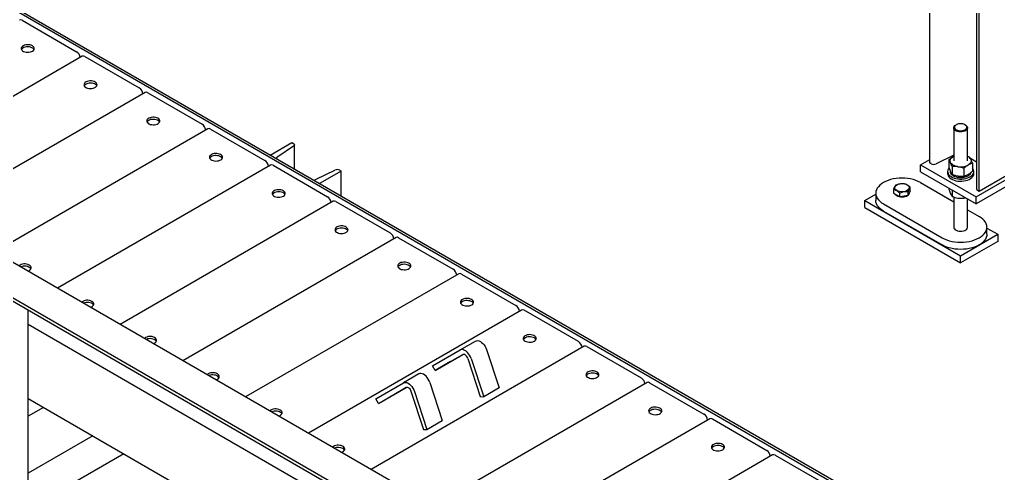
# Model space of a CAD drawing. Header units: millimetres. Extents: x 0 to 11880, y 0 to 8400.
# Drawn here: x 3810 to 4931, y 1267 to 1786 of the extents above; entities that cross this region are included whole.
import ezdxf

# ---------------------------------------------------------------- set-up
doc = ezdxf.new("R2010")
doc.units = ezdxf.units.MM
doc.header["$LTSCALE"] = 20

msp = doc.modelspace()

# ---------------------------------------------------------------- linework, layer by layer
at = {"color": 7, "linetype": 'Continuous', "lineweight": 25}
for p, q in [((5183.28, 1001), (1955.33, 2864.45)), ((5186.11, 1002.63), (1958.16, 2866.08)), ((4881.34, 885.49), (1653.4, 2748.94)), ((4845.99, 865.08), (1618.04, 2728.53)), ((1618.67, 2724.71), (4846.61, 861.25)), ((4852.35, 1622.21), (4852.35, 2067.22)), ((4905.97, 2037.22), (4905.97, 1592.21)), ((4908.92, 1589.55), (4908.92, 2034.57)), ((3813.19, 1785.4), (3875.41, 1749.47)), ((3882.03, 1744.22), (3637.92, 1603.3)), ((3885.03, 1743.92), (3947.26, 1708)), ((3953.87, 1702.75), (3709.76, 1561.82)), ((3956.87, 1702.45), (4019.1, 1666.53)), ((4025.71, 1661.27), (3781.61, 1520.35)), ((4028.71, 1660.98), (4090.94, 1625.05)), ((4879.71, 1662.22), (4879.71, 1624.58)), ((4882.76, 1665.9), (4882.05, 1665.49)), ((4893.36, 1665.49), (4892.66, 1665.9)), ((4895.71, 1624.58), (4895.71, 1662.22)), ((4097.16, 1631.26), (4121.91, 1645.55)), ((4123.9, 1641.39), (4105.71, 1629.07)), ((4121.91, 1645.55), (4123.68, 1644.53)), ((4124.85, 1615.28), (4124.85, 1642.89)), ((4841.74, 1620.17), (4852.35, 1626.29)), ((4879.71, 1630.98), (4859.55, 1621.06)), ((4874.32, 1625.77), (4874.32, 1616.91)), ((4879.22, 1629.48), (4879.71, 1629.74)), ((4879.22, 1629.48), (4879.71, 1629.73)), ((4895.71, 1629.99), (4897.5, 1629.36)), ((4905.97, 1623.09), (4898.86, 1627.2)), ((4097.56, 1619.8), (3853.45, 1478.88)), ((4100.56, 1619.5), (4162.78, 1583.58)), ((4149.93, 1603.54), (4171.28, 1614.04)), ((4176.7, 1613.92), (4178.48, 1612.89)), ((4841.74, 1612), (4841.74, 1620.17)), ((4841.74, 1620.17), (4905.38, 1583.43)), ((4854.12, 1621.19), (4852.35, 1622.21)), ((4877.91, 1618.05), (4877.91, 1609.18)), ((4891.29, 1615.98), (4891.29, 1607.11)), ((4901.09, 1621.63), (4901.09, 1612.77)), ((4178.48, 1612.89), (4153.73, 1598.61)), ((4178.48, 1584.32), (4178.48, 1612.89)), ((4841.74, 1612), (4905.38, 1575.26)), ((4872.71, 1612.41), (4872.71, 1609.96)), ((4875.71, 1613.16), (4875.71, 1612.41)), ((4876.06, 1612.3), (4876.11, 1612.17)), ((4902.71, 1609.96), (4902.71, 1612.41)), ((4905.38, 1583.43), (4947.81, 1607.92)), ((4940.74, 1607.92), (4908.92, 1589.55)), ((4811.05, 1587.3), (4811.05, 1591.66)), ((4830.01, 1590.23), (4830.01, 1594.59)), ((4841.74, 1599.75), (4879.71, 1577.83)), ((4874.32, 1593.2), (4874.32, 1591.68)), ((4947.81, 1599.76), (4905.38, 1575.26)), ((4778.1, 1579.34), (4790.53, 1586.51)), ((4790.53, 1587.5), (4790.53, 1579.34)), ((4817.99, 1583.29), (4811.05, 1587.3)), ((4817.99, 1583.29), (4817.99, 1587.65)), ((4827.47, 1584.76), (4817.99, 1583.29)), ((4830.01, 1590.23), (4827.47, 1584.76)), ((4827.47, 1584.76), (4827.47, 1589.12)), ((4877.91, 1591.13), (4877.91, 1583.95)), ((4879.71, 1583.33), (4879.71, 1548.72)), ((4891.29, 1583.4), (4891.29, 1581.88)), ((4895.71, 1548.72), (4895.71, 1580.85)), ((4905.38, 1575.26), (4905.38, 1583.43)), ((4908.92, 1589.55), (4907.15, 1590.58)), ((4169.4, 1578.33), (3925.29, 1437.4)), ((4172.4, 1578.03), (4234.62, 1542.11)), ((4778.1, 1579.34), (4887.71, 1516.06)), ((4778.1, 1571.17), (4778.1, 1579.34)), ((4778.1, 1571.17), (4887.71, 1507.9)), ((4799.32, 1575.26), (4866.49, 1536.48)), ((4799.32, 1567.09), (4866.49, 1528.31)), ((4895.71, 1568.6), (4908.92, 1560.97)), ((4917.71, 1540.56), (4917.71, 1548.72)), ((4917.71, 1547.73), (4930.13, 1540.56)), ((4241.24, 1536.85), (3997.13, 1395.93)), ((4244.24, 1536.55), (4306.47, 1500.63)), ((4887.71, 1516.06), (4930.13, 1540.56)), ((4930.13, 1540.56), (4930.13, 1532.39)), ((4930.13, 1532.39), (4887.71, 1507.9)), ((4887.71, 1507.9), (4887.71, 1516.06)), ((4313.08, 1495.38), (4068.97, 1354.46)), ((4316.08, 1495.08), (4378.31, 1459.16)), ((3819.97, 960.92), (3819.97, 1453.92)), ((4384.93, 1453.9), (4140.82, 1312.98)), ((4450.15, 1417.69), (4387.92, 1453.61)), ((3819.97, 1437.58), (4788.71, 878.34)), ((4456.77, 1412.43), (4212.66, 1271.51)), ((4314.71, 1408.15), (4332.39, 1418.35)), ((4283.04, 1389.85), (4314.71, 1408.15)), ((4286.04, 1384.66), (4317.71, 1402.95)), ((4303.71, 1394.86), (4317.8, 1403)), ((4344.94, 1408.55), (4359.24, 1364.88)), ((4459.77, 1412.13), (4521.99, 1376.21)), ((4286.04, 1384.66), (4283.04, 1389.85)), ((4303.71, 1394.86), (4286.04, 1384.66)), ((4323.42, 1398.5), (4337.72, 1354.82)), ((4327.26, 1398.35), (4341.57, 1354.67)), ((4267.34, 1380.8), (4249.66, 1370.59)), ((4217.98, 1352.3), (4249.66, 1370.59)), ((4279.89, 1371), (4294.19, 1327.32)), ((4528.61, 1370.96), (4284.5, 1230.04)), ((4531.61, 1370.66), (4593.83, 1334.74)), ((4220.98, 1347.1), (4252.66, 1365.4)), ((4220.98, 1347.1), (4238.66, 1357.31)), ((4238.66, 1357.31), (4252.75, 1365.44)), ((4258.36, 1360.94), (4272.67, 1317.27)), ((4262.21, 1360.79), (4276.51, 1317.12)), ((4359.24, 1364.88), (4341.57, 1354.67)), ((3819.97, 1352.6), (4788.71, 793.36)), ((4220.98, 1347.1), (4217.98, 1352.3)), ((4337.72, 1354.82), (4341.57, 1354.67)), ((3837.43, 1342.52), (3819.97, 1332.44)), ((4276.51, 1317.12), (4294.19, 1327.32)), ((4600.45, 1329.48), (4356.34, 1188.56)), ((4603.45, 1329.19), (4665.68, 1293.27)), ((4272.67, 1317.27), (4276.51, 1317.12)), ((3893.97, 1309.89), (3819.97, 1267.17)), ((3929.38, 1289.44), (3819.97, 1226.29)), ((4672.29, 1288.01), (4428.18, 1147.09)), ((4675.29, 1287.71), (4737.52, 1251.79))]:
    msp.add_line(p, q, dxfattribs=at)
at = {"color": 7, "linetype": 'Continuous', "lineweight": 25, "flags": 128}
for points in [[(3824.86, 1756.21), (3823.59, 1756.8), (3822.14, 1757.21), (3820.56, 1757.44), (3818.94, 1757.46), (3817.35, 1757.29), (3815.86, 1756.92), (3814.54, 1756.37), (3813.46, 1755.67), (3812.66, 1754.86), (3812.19, 1753.96), (3812.06, 1753.03), (3812.27, 1752.1), (3812.83, 1751.22), (3813.71, 1750.44), (3814.85, 1749.77), (3816.22, 1749.27), (3817.74, 1748.95), (3819.35, 1748.82), (3820.97, 1748.9), (3822.52, 1749.17), (3823.93, 1749.63), (3825.14, 1750.26), (3826.08, 1751.02), (3826.72, 1751.88), (3827.03, 1752.8), (3826.98, 1753.73), (3826.59, 1754.64), (3825.87, 1755.48), (3824.86, 1756.21)], [(3826.75, 1751.92), (3826.27, 1752.62), (3825.4, 1753.41), (3824.25, 1754.07), (3822.88, 1754.58), (3821.36, 1754.9), (3819.76, 1755.03), (3818.14, 1754.95), (3816.59, 1754.68), (3815.18, 1754.21), (3813.97, 1753.59), (3813.02, 1752.83), (3812.38, 1751.97), (3812.36, 1751.92)], [(3896.7, 1714.74), (3895.43, 1715.32), (3893.98, 1715.74), (3892.41, 1715.96), (3890.79, 1715.99), (3889.19, 1715.81), (3887.7, 1715.44), (3886.39, 1714.9), (3885.3, 1714.2), (3884.5, 1713.39), (3884.03, 1712.49), (3883.9, 1711.56), (3884.12, 1710.63), (3884.68, 1709.75), (3885.55, 1708.96), (3886.7, 1708.3), (3888.06, 1707.8), (3889.58, 1707.47), (3891.19, 1707.35), (3892.81, 1707.42), (3894.36, 1707.7), (3895.77, 1708.16), (3896.98, 1708.78), (3897.92, 1709.54), (3898.56, 1710.4), (3898.87, 1711.32), (3898.83, 1712.26), (3898.43, 1713.17), (3897.71, 1714.01), (3896.7, 1714.74)], [(3898.59, 1710.45), (3898.11, 1711.15), (3897.24, 1711.94), (3896.09, 1712.6), (3894.73, 1713.1), (3893.2, 1713.43), (3891.6, 1713.55), (3889.98, 1713.48), (3888.43, 1713.2), (3887.02, 1712.74), (3885.81, 1712.12), (3884.87, 1711.36), (3884.22, 1710.5), (3884.2, 1710.45)], [(3968.54, 1673.26), (3967.28, 1673.85), (3965.82, 1674.26), (3964.25, 1674.49), (3962.63, 1674.52), (3961.04, 1674.34), (3959.55, 1673.97), (3958.23, 1673.42), (3957.15, 1672.73), (3956.35, 1671.91), (3955.87, 1671.02), (3955.74, 1670.08), (3955.96, 1669.16), (3956.52, 1668.28), (3957.39, 1667.49), (3958.54, 1666.83), (3959.9, 1666.32), (3961.43, 1666), (3963.03, 1665.87), (3964.65, 1665.95), (3966.2, 1666.22), (3967.61, 1666.68), (3968.82, 1667.31), (3969.77, 1668.07), (3970.41, 1668.93), (3970.71, 1669.85), (3970.67, 1670.79), (3970.28, 1671.69), (3969.56, 1672.53), (3968.54, 1673.26)], [(3970.43, 1668.98), (3969.96, 1669.67), (3969.08, 1670.46), (3967.94, 1671.13), (3966.57, 1671.63), (3965.05, 1671.95), (3963.44, 1672.08), (3961.82, 1672), (3960.27, 1671.73), (3958.86, 1671.27), (3957.65, 1670.64), (3956.71, 1669.88), (3956.07, 1669.02), (3956.04, 1668.98)], [(4893.36, 1665.49), (4894.45, 1664.71), (4895.22, 1663.81), (4895.63, 1662.85), (4895.68, 1661.85), (4895.35, 1660.87), (4894.67, 1659.95), (4893.66, 1659.14), (4892.37, 1658.47), (4890.87, 1657.98), (4889.21, 1657.69), (4887.49, 1657.61), (4885.78, 1657.74), (4884.15, 1658.08), (4882.69, 1658.62), (4881.47, 1659.33), (4880.54, 1660.17), (4879.94, 1661.11), (4879.71, 1662.1), (4879.85, 1663.09), (4880.36, 1664.05), (4881.21, 1664.92), (4882.05, 1665.49)], [(4892.66, 1665.9), (4891.43, 1666.46), (4890.02, 1666.85), (4888.49, 1667.05), (4886.92, 1667.05), (4885.39, 1666.85), (4883.98, 1666.46), (4882.76, 1665.9), (4881.78, 1665.19), (4881.1, 1664.37), (4880.75, 1663.49), (4880.75, 1662.59), (4881.1, 1661.7), (4881.78, 1660.89), (4882.76, 1660.18), (4883.98, 1659.62), (4885.39, 1659.22), (4886.92, 1659.02), (4888.49, 1659.02), (4890.02, 1659.22), (4891.43, 1659.62), (4892.66, 1660.18), (4893.63, 1660.89), (4894.31, 1661.7), (4894.66, 1662.59), (4894.66, 1663.49), (4894.31, 1664.37), (4893.63, 1665.19), (4892.66, 1665.9)], [(4123.68, 1644.53), (4124.16, 1644.19), (4124.52, 1643.82), (4124.75, 1643.41), (4124.85, 1642.98), (4124.81, 1642.56), (4124.64, 1642.14), (4124.33, 1641.75), (4123.9, 1641.39)], [(4040.38, 1631.79), (4039.12, 1632.38), (4037.66, 1632.79), (4036.09, 1633.02), (4034.47, 1633.04), (4032.88, 1632.87), (4031.39, 1632.5), (4030.07, 1631.95), (4028.99, 1631.25), (4028.19, 1630.44), (4027.71, 1629.54), (4027.58, 1628.61), (4027.8, 1627.68), (4028.36, 1626.8), (4029.23, 1626.01), (4030.38, 1625.35), (4031.75, 1624.85), (4033.27, 1624.53), (4034.88, 1624.4), (4036.49, 1624.48), (4038.04, 1624.75), (4039.45, 1625.21), (4040.66, 1625.84), (4041.61, 1626.6), (4042.25, 1627.46), (4042.55, 1628.38), (4042.51, 1629.31), (4042.12, 1630.22), (4041.4, 1631.06), (4040.38, 1631.79)], [(4042.27, 1627.5), (4041.8, 1628.2), (4040.92, 1628.99), (4039.78, 1629.65), (4038.41, 1630.16), (4036.89, 1630.48), (4035.28, 1630.61), (4033.67, 1630.53), (4032.11, 1630.25), (4030.7, 1629.79), (4029.5, 1629.17), (4028.55, 1628.41), (4027.91, 1627.55), (4027.88, 1627.5)], [(4876.11, 1622.79), (4875.81, 1623.68), (4875.71, 1624.58), (4875.81, 1625.48), (4876.11, 1626.37), (4876.62, 1627.23), (4877.31, 1628.04), (4878.19, 1628.8), (4879.22, 1629.48)], [(4899.3, 1626.37), (4899.6, 1625.48), (4899.71, 1624.58), (4899.6, 1623.68), (4899.3, 1622.79), (4898.79, 1621.93), (4898.1, 1621.12), (4897.23, 1620.36), (4896.19, 1619.68)], [(4874.46, 1616.47), (4874.39, 1616.4), (4873.49, 1615.18), (4872.93, 1613.9), (4872.71, 1612.58), (4872.84, 1611.26), (4873.32, 1609.96), (4874.14, 1608.72), (4875.27, 1607.57), (4876.7, 1606.53), (4878.39, 1605.63), (4880.29, 1604.89), (4882.37, 1604.32), (4884.57, 1603.95), (4886.84, 1603.77), (4889.14, 1603.79), (4891.4, 1604.02), (4893.58, 1604.44), (4895.62, 1605.06), (4897.47, 1605.84), (4899.09, 1606.78), (4900.45, 1607.85), (4901.51, 1609.02), (4902.24, 1610.28), (4902.64, 1611.58), (4902.68, 1612.91), (4902.37, 1614.22), (4901.72, 1615.5), (4901.09, 1616.32)], [(4884.6, 1617.89), (4883.11, 1618.18), (4881.71, 1618.58), (4880.4, 1619.08), (4879.22, 1619.68), (4878.19, 1620.36), (4877.31, 1621.12), (4876.62, 1621.93), (4876.11, 1622.79)], [(4841.74, 1599.75), (4839.24, 1601.04), (4836.49, 1602.17), (4833.55, 1603.11), (4830.44, 1603.85), (4827.21, 1604.39), (4823.89, 1604.71), (4820.53, 1604.82), (4817.17, 1604.71), (4813.86, 1604.39), (4810.62, 1603.85), (4807.51, 1603.11), (4804.57, 1602.17), (4801.83, 1601.04), (4799.32, 1599.75)], [(4872.71, 1609.96), (4872.84, 1608.81), (4873.32, 1607.51), (4874.14, 1606.27), (4875.27, 1605.12), (4876.7, 1604.08), (4878.39, 1603.18), (4880.29, 1602.44), (4882.37, 1601.87), (4884.57, 1601.5), (4886.84, 1601.32), (4889.14, 1601.34), (4891.4, 1601.57), (4893.58, 1602), (4895.62, 1602.61), (4897.47, 1603.39), (4899.09, 1604.33), (4900.45, 1605.4), (4901.51, 1606.57), (4902.24, 1607.83), (4902.64, 1609.14), (4902.71, 1609.96)], [(4875.71, 1612.41), (4875.75, 1611.81), (4876.11, 1610.62), (4876.83, 1609.49), (4877.88, 1608.44), (4879.22, 1607.51), (4880.82, 1606.74), (4882.63, 1606.13), (4884.6, 1605.72), (4886.66, 1605.51), (4888.75, 1605.51), (4890.81, 1605.72), (4892.78, 1606.13), (4894.59, 1606.74), (4896.19, 1607.51), (4897.54, 1608.44), (4898.58, 1609.49), (4899.3, 1610.62), (4899.61, 1611.52)], [(4883.69, 1607.44), (4884.6, 1607.27), (4884.83, 1607.24)], [(4895.02, 1608.47), (4896.19, 1609.07), (4896.92, 1609.53)], [(4112.22, 1590.32), (4110.96, 1590.9), (4109.51, 1591.32), (4107.93, 1591.54), (4106.31, 1591.57), (4104.72, 1591.39), (4103.23, 1591.02), (4101.91, 1590.48), (4100.83, 1589.78), (4100.03, 1588.96), (4099.56, 1588.07), (4099.42, 1587.14), (4099.64, 1586.21), (4100.2, 1585.33), (4101.08, 1584.54), (4102.22, 1583.88), (4103.59, 1583.37), (4105.11, 1583.05), (4106.72, 1582.93), (4108.33, 1583), (4109.88, 1583.28), (4111.3, 1583.74), (4112.5, 1584.36), (4113.45, 1585.12), (4114.09, 1585.98), (4114.4, 1586.9), (4114.35, 1587.84), (4113.96, 1588.75), (4113.24, 1589.59), (4112.22, 1590.32)], [(4799.32, 1599.75), (4797.08, 1598.3), (4795.13, 1596.72), (4793.5, 1595.02), (4792.21, 1593.22), (4791.28, 1591.36), (4790.72, 1589.44), (4790.53, 1587.5), (4790.72, 1585.56), (4791.28, 1583.65), (4792.21, 1581.78), (4793.5, 1579.99), (4795.13, 1578.29), (4797.08, 1576.7), (4799.32, 1575.26)], [(4814.71, 1590.51), (4813.63, 1591.28), (4812.85, 1592.17), (4812.4, 1593.13), (4812.31, 1594.12), (4812.58, 1595.1), (4813.2, 1596.03), (4814.13, 1596.86), (4815.35, 1597.56), (4816.79, 1598.1), (4818.4, 1598.46), (4820.1, 1598.62), (4821.82, 1598.56), (4823.48, 1598.31), (4825.01, 1597.86), (4826.35, 1597.23), (4827.43, 1596.46), (4828.22, 1595.57), (4828.66, 1594.61), (4828.75, 1593.62), (4828.48, 1592.64), (4827.87, 1591.71), (4826.93, 1590.88), (4825.71, 1590.18), (4824.27, 1589.64), (4822.66, 1589.28), (4820.96, 1589.13), (4819.24, 1589.18), (4817.58, 1589.43), (4816.05, 1589.89), (4814.71, 1590.51)], [(4114.11, 1586.03), (4113.64, 1586.73), (4112.77, 1587.52), (4111.62, 1588.18), (4110.25, 1588.68), (4108.73, 1589.01), (4107.12, 1589.13), (4105.51, 1589.06), (4103.96, 1588.78), (4102.55, 1588.32), (4101.34, 1587.7), (4100.39, 1586.93), (4099.75, 1586.07), (4099.73, 1586.03)], [(4826.84, 1584.66), (4826.77, 1584.61), (4825.54, 1583.9), (4824.09, 1583.36), (4822.46, 1583.02), (4820.75, 1582.89), (4819.02, 1582.97), (4817.37, 1583.26), (4815.86, 1583.75), (4814.58, 1584.42), (4813.57, 1585.23), (4812.88, 1586.15), (4812.81, 1586.28)], [(4828.46, 1586.89), (4828.29, 1586.39), (4827.92, 1585.74)], [(4799.32, 1567.09), (4797.08, 1568.54), (4795.13, 1570.12), (4793.5, 1571.82), (4792.21, 1573.62), (4791.28, 1575.48), (4790.72, 1577.4), (4790.53, 1579.34)], [(4908.92, 1536.48), (4911.16, 1537.92), (4913.11, 1539.51), (4914.74, 1541.21), (4916.02, 1543), (4916.95, 1544.87), (4917.52, 1546.78), (4917.71, 1548.72), (4917.52, 1550.66), (4916.95, 1552.58), (4916.02, 1554.44), (4914.74, 1556.24), (4913.11, 1557.94), (4911.16, 1559.52), (4908.92, 1560.97)], [(4184.07, 1548.84), (4182.8, 1549.43), (4181.35, 1549.84), (4179.78, 1550.07), (4178.15, 1550.1), (4176.56, 1549.92), (4175.07, 1549.55), (4173.75, 1549), (4172.67, 1548.31), (4171.87, 1547.49), (4171.4, 1546.6), (4171.27, 1545.66), (4171.48, 1544.74), (4172.04, 1543.86), (4172.92, 1543.07), (4174.06, 1542.41), (4175.43, 1541.9), (4176.95, 1541.58), (4178.56, 1541.45), (4180.18, 1541.53), (4181.73, 1541.8), (4183.14, 1542.26), (4184.35, 1542.89), (4185.29, 1543.65), (4185.93, 1544.51), (4186.24, 1545.43), (4186.19, 1546.36), (4185.8, 1547.27), (4185.08, 1548.11), (4184.07, 1548.84)], [(4185.96, 1544.56), (4185.48, 1545.25), (4184.61, 1546.04), (4183.46, 1546.71), (4182.1, 1547.21), (4180.57, 1547.53), (4178.97, 1547.66), (4177.35, 1547.58), (4175.8, 1547.31), (4174.39, 1546.85), (4173.18, 1546.22), (4172.23, 1545.46), (4171.59, 1544.6), (4171.57, 1544.56)], [(4879.71, 1548.72), (4879.71, 1548.6), (4879.94, 1547.61), (4880.54, 1546.67), (4881.47, 1545.83), (4882.69, 1545.12), (4884.15, 1544.59), (4885.78, 1544.24), (4887.49, 1544.11), (4889.21, 1544.19), (4890.87, 1544.48), (4892.37, 1544.97), (4893.66, 1545.64), (4894.67, 1546.45), (4895.35, 1547.37), (4895.68, 1548.35), (4895.71, 1548.72)], [(4866.49, 1536.48), (4869, 1535.18), (4871.75, 1534.06), (4874.69, 1533.12), (4877.8, 1532.38), (4881.03, 1531.84), (4884.35, 1531.51), (4887.71, 1531.4), (4891.06, 1531.51), (4894.38, 1531.84), (4897.61, 1532.38), (4900.72, 1533.12), (4903.67, 1534.06), (4906.41, 1535.18), (4908.92, 1536.48)], [(4917.71, 1540.56), (4917.52, 1538.62), (4916.95, 1536.7), (4916.02, 1534.84), (4914.74, 1533.04), (4913.11, 1531.34), (4911.16, 1529.76), (4908.92, 1528.31)], [(4908.92, 1528.31), (4906.41, 1527.02), (4903.67, 1525.89), (4900.72, 1524.95), (4897.61, 1524.21), (4894.38, 1523.67), (4891.06, 1523.35), (4887.71, 1523.24), (4884.35, 1523.35), (4881.03, 1523.67), (4877.8, 1524.21), (4874.69, 1524.95), (4871.75, 1525.89), (4869, 1527.02), (4866.49, 1528.31)], [(3823.07, 1500.96), (3822.59, 1501.66), (3821.72, 1502.45), (3820.57, 1503.11), (3819.21, 1503.61), (3817.69, 1503.94), (3816.08, 1504.06), (3814.46, 1503.99), (3812.91, 1503.71), (3811.5, 1503.25), (3811.34, 1503.18)], [(3819.59, 1498.42), (3820.25, 1498.67), (3821.46, 1499.29), (3822.4, 1500.05), (3823.05, 1500.91), (3823.35, 1501.83), (3823.31, 1502.77), (3822.92, 1503.68), (3822.19, 1504.52), (3821.18, 1505.25)], [(4255.91, 1507.37), (4254.64, 1507.95), (4253.19, 1508.37), (4251.62, 1508.6), (4250, 1508.62), (4248.4, 1508.45), (4246.91, 1508.08), (4245.6, 1507.53), (4244.51, 1506.83), (4243.72, 1506.02), (4243.24, 1505.12), (4243.11, 1504.19), (4243.33, 1503.26), (4243.89, 1502.38), (4244.76, 1501.59), (4245.91, 1500.93), (4247.27, 1500.43), (4248.79, 1500.1), (4250.4, 1499.98), (4252.02, 1500.05), (4253.57, 1500.33), (4254.98, 1500.79), (4256.19, 1501.42), (4257.13, 1502.18), (4257.77, 1503.04), (4258.08, 1503.96), (4258.04, 1504.89), (4257.64, 1505.8), (4256.92, 1506.64), (4255.91, 1507.37)], [(4257.8, 1503.08), (4257.32, 1503.78), (4256.45, 1504.57), (4255.3, 1505.23), (4253.94, 1505.74), (4252.41, 1506.06), (4250.81, 1506.18), (4249.19, 1506.11), (4247.64, 1505.83), (4246.23, 1505.37), (4245.02, 1504.75), (4244.08, 1503.99), (4243.44, 1503.13), (4243.41, 1503.08)], [(3894.91, 1459.49), (3894.44, 1460.18), (3893.56, 1460.97), (3892.42, 1461.64), (3891.05, 1462.14), (3889.53, 1462.46), (3887.92, 1462.59), (3886.3, 1462.51), (3884.75, 1462.24), (3883.34, 1461.78), (3883.19, 1461.71)], [(3891.43, 1456.95), (3892.09, 1457.19), (3893.3, 1457.82), (3894.25, 1458.58), (3894.89, 1459.44), (3895.19, 1460.36), (3895.15, 1461.29), (3894.76, 1462.2), (3894.04, 1463.04), (3893.02, 1463.77)], [(4327.75, 1465.89), (4326.49, 1466.48), (4325.03, 1466.9), (4323.46, 1467.12), (4321.84, 1467.15), (4320.25, 1466.97), (4318.76, 1466.6), (4317.44, 1466.06), (4316.36, 1465.36), (4315.56, 1464.54), (4315.08, 1463.65), (4314.95, 1462.72), (4315.17, 1461.79), (4315.73, 1460.91), (4316.6, 1460.12), (4317.75, 1459.46), (4319.11, 1458.95), (4320.64, 1458.63), (4322.24, 1458.5), (4323.86, 1458.58), (4325.41, 1458.86), (4326.82, 1459.32), (4328.03, 1459.94), (4328.98, 1460.7), (4329.62, 1461.56), (4329.92, 1462.48), (4329.88, 1463.42), (4329.49, 1464.33), (4328.77, 1465.16), (4327.75, 1465.89)], [(4329.64, 1461.61), (4329.17, 1462.31), (4328.29, 1463.1), (4327.15, 1463.76), (4325.78, 1464.26), (4324.26, 1464.59), (4322.65, 1464.71), (4321.03, 1464.64), (4319.48, 1464.36), (4318.07, 1463.9), (4316.86, 1463.27), (4315.92, 1462.51), (4315.28, 1461.65), (4315.25, 1461.61)], [(4388.99, 1418.3), (4390.25, 1417.71), (4391.7, 1417.3), (4393.28, 1417.07), (4394.9, 1417.04), (4396.49, 1417.22), (4397.98, 1417.59), (4399.3, 1418.14), (4400.38, 1418.83), (4401.18, 1419.65), (4401.65, 1420.54), (4401.79, 1421.48), (4401.57, 1422.4), (4401.01, 1423.28), (4400.13, 1424.07), (4398.99, 1424.73), (4397.62, 1425.24), (4396.1, 1425.56), (4394.49, 1425.69), (4392.88, 1425.61), (4391.33, 1425.34), (4389.91, 1424.88), (4388.71, 1424.25), (4387.76, 1423.49), (4387.12, 1422.63), (4386.81, 1421.71), (4386.86, 1420.77), (4387.25, 1419.87), (4387.97, 1419.03), (4388.99, 1418.3)], [(3966.75, 1418.01), (3966.28, 1418.71), (3965.41, 1419.5), (3964.26, 1420.16), (3962.89, 1420.67), (3961.37, 1420.99), (3959.76, 1421.12), (3958.15, 1421.04), (3956.6, 1420.76), (3955.18, 1420.3), (3955.03, 1420.24)], [(3963.28, 1415.48), (3963.94, 1415.72), (3965.14, 1416.35), (3966.09, 1417.11), (3966.73, 1417.97), (3967.03, 1418.89), (3966.99, 1419.82), (3966.6, 1420.73), (3965.88, 1421.57), (3964.86, 1422.3)], [(4332.39, 1418.35), (4333.54, 1418.78), (4334.85, 1418.85), (4336.27, 1418.54), (4337.76, 1417.88), (4339.24, 1416.89), (4340.68, 1415.6), (4342.01, 1414.06), (4343.2, 1412.33), (4344.18, 1410.47), (4344.94, 1408.55)], [(4399.59, 1421.97), (4398.33, 1422.56), (4396.88, 1422.97), (4395.3, 1423.2), (4393.68, 1423.23), (4392.09, 1423.05), (4390.6, 1422.68), (4389.28, 1422.13), (4388.2, 1421.44), (4387.4, 1420.62), (4387.1, 1420.13)], [(4327.26, 1398.35), (4326.51, 1400.27), (4325.52, 1402.13), (4324.34, 1403.86), (4323, 1405.4), (4321.56, 1406.69), (4320.08, 1407.68), (4318.6, 1408.34), (4317.17, 1408.64), (4315.86, 1408.58), (4314.71, 1408.15)], [(4323.42, 1398.5), (4322.97, 1399.58), (4322.37, 1400.62), (4321.64, 1401.54), (4320.83, 1402.29), (4319.98, 1402.83), (4319.15, 1403.13), (4318.38, 1403.17), (4317.71, 1402.95)], [(4038.6, 1376.54), (4038.12, 1377.24), (4037.25, 1378.03), (4036.1, 1378.69), (4034.73, 1379.19), (4033.21, 1379.52), (4031.6, 1379.64), (4029.99, 1379.57), (4028.44, 1379.29), (4027.03, 1378.83), (4026.87, 1378.76)], [(4035.12, 1374), (4035.78, 1374.25), (4036.98, 1374.87), (4037.93, 1375.63), (4038.57, 1376.49), (4038.88, 1377.41), (4038.83, 1378.35), (4038.44, 1379.26), (4037.72, 1380.1), (4036.7, 1380.82)], [(4279.89, 1371), (4279.13, 1372.92), (4278.14, 1374.78), (4276.96, 1376.51), (4275.63, 1378.05), (4274.19, 1379.34), (4272.7, 1380.33), (4271.22, 1380.99), (4269.8, 1381.29), (4268.49, 1381.23), (4267.34, 1380.8)], [(4471.43, 1382.95), (4470.17, 1383.53), (4468.72, 1383.95), (4467.14, 1384.18), (4465.52, 1384.2), (4463.93, 1384.02), (4462.44, 1383.65), (4461.12, 1383.11), (4460.04, 1382.41), (4459.24, 1381.6), (4458.77, 1380.7), (4458.63, 1379.77), (4458.85, 1378.84), (4459.41, 1377.96), (4460.29, 1377.17), (4461.43, 1376.51), (4462.8, 1376.01), (4464.32, 1375.68), (4465.93, 1375.56), (4467.54, 1375.63), (4469.09, 1375.91), (4470.51, 1376.37), (4471.71, 1376.99), (4472.66, 1377.76), (4473.3, 1378.62), (4473.61, 1379.53), (4473.56, 1380.47), (4473.17, 1381.38), (4472.45, 1382.22), (4471.43, 1382.95)], [(4473.32, 1378.66), (4472.85, 1379.36), (4471.98, 1380.15), (4470.83, 1380.81), (4469.46, 1381.32), (4467.94, 1381.64), (4466.33, 1381.76), (4464.72, 1381.69), (4463.17, 1381.41), (4461.76, 1380.95), (4460.55, 1380.33), (4459.6, 1379.57), (4458.96, 1378.71), (4458.94, 1378.66)], [(4249.66, 1370.59), (4250.81, 1371.02), (4252.12, 1371.09), (4253.54, 1370.79), (4255.02, 1370.12), (4256.51, 1369.13), (4257.95, 1367.84), (4259.28, 1366.3), (4260.46, 1364.57), (4261.45, 1362.71), (4262.21, 1360.79)], [(4252.66, 1365.4), (4253.33, 1365.62), (4254.1, 1365.57), (4254.93, 1365.27), (4255.77, 1364.73), (4256.58, 1363.98), (4257.31, 1363.06), (4257.92, 1362.03), (4258.36, 1360.94)], [(4110.44, 1335.06), (4109.96, 1335.76), (4109.09, 1336.55), (4107.94, 1337.21), (4106.58, 1337.72), (4105.05, 1338.04), (4103.45, 1338.17), (4101.83, 1338.09), (4100.28, 1337.82), (4098.87, 1337.36), (4098.71, 1337.29)], [(4106.96, 1332.53), (4107.62, 1332.77), (4108.83, 1333.4), (4109.77, 1334.16), (4110.41, 1335.02), (4110.72, 1335.94), (4110.68, 1336.87), (4110.28, 1337.78), (4109.56, 1338.62), (4108.55, 1339.35)], [(4543.28, 1341.47), (4542.01, 1342.06), (4540.56, 1342.48), (4538.99, 1342.7), (4537.36, 1342.73), (4535.77, 1342.55), (4534.28, 1342.18), (4532.96, 1341.64), (4531.88, 1340.94), (4531.08, 1340.12), (4530.61, 1339.23), (4530.48, 1338.3), (4530.69, 1337.37), (4531.25, 1336.49), (4532.13, 1335.7), (4533.27, 1335.04), (4534.64, 1334.53), (4536.16, 1334.21), (4537.77, 1334.08), (4539.39, 1334.16), (4540.94, 1334.44), (4542.35, 1334.9), (4543.56, 1335.52), (4544.5, 1336.28), (4545.14, 1337.14), (4545.45, 1338.06), (4545.4, 1339), (4545.01, 1339.91), (4544.29, 1340.74), (4543.28, 1341.47)], [(4545.17, 1337.19), (4544.69, 1337.89), (4543.82, 1338.68), (4542.67, 1339.34), (4541.31, 1339.84), (4539.78, 1340.16), (4538.18, 1340.29), (4536.56, 1340.21), (4535.01, 1339.94), (4533.6, 1339.48), (4532.39, 1338.85), (4531.44, 1338.09), (4530.8, 1337.23), (4530.78, 1337.19)], [(4615.12, 1300), (4613.85, 1300.59), (4612.4, 1301), (4610.83, 1301.23), (4609.21, 1301.25), (4607.61, 1301.08), (4606.12, 1300.71), (4604.81, 1300.16), (4603.72, 1299.46), (4602.93, 1298.65), (4602.45, 1297.75), (4602.32, 1296.82), (4602.54, 1295.89), (4603.1, 1295.02), (4603.97, 1294.23), (4605.12, 1293.56), (4606.48, 1293.06), (4608, 1292.74), (4609.61, 1292.61), (4611.23, 1292.69), (4612.78, 1292.96), (4614.19, 1293.42), (4615.4, 1294.05), (4616.34, 1294.81), (4616.98, 1295.67), (4617.29, 1296.59), (4617.25, 1297.52), (4616.85, 1298.43), (4616.13, 1299.27), (4615.12, 1300)], [(4178.8, 1291.06), (4180.09, 1291.59), (4181.18, 1292.29), (4181.98, 1293.11), (4182.45, 1294), (4182.58, 1294.93), (4182.36, 1295.86), (4181.8, 1296.74), (4180.93, 1297.53), (4179.78, 1298.19), (4178.42, 1298.7), (4176.9, 1299.02), (4175.29, 1299.14), (4173.67, 1299.07), (4172.12, 1298.79), (4170.71, 1298.33), (4169.5, 1297.71), (4168.57, 1296.96)], [(4617.01, 1295.71), (4616.53, 1296.41), (4615.66, 1297.2), (4614.51, 1297.86), (4613.15, 1298.37), (4611.63, 1298.69), (4610.02, 1298.82), (4608.4, 1298.74), (4606.85, 1298.47), (4605.44, 1298.01), (4604.23, 1297.38), (4603.29, 1296.62), (4602.65, 1295.76), (4602.62, 1295.71)]]:
    msp.add_lwpolyline(points, dxfattribs=at)
at = {"color": 7, "linetype": 'Continuous', "lineweight": 25}
for centre, radius, start, end in [((3811.43, 1782.94), 3.02, 54.38242, 114.30712), ((3870.34, 1741.61), 9.36, 7.44622, 57.14065), ((3883.27, 1741.47), 3.02, 54.38242, 114.30712), ((3942.18, 1700.14), 9.36, 7.44622, 57.14065), ((3955.12, 1700), 3.02, 54.38242, 114.30712), ((4014.02, 1658.67), 9.36, 7.44622, 57.14065), ((4026.96, 1658.52), 3.02, 54.38242, 114.30712), ((4108.06, 1625.29), 4.45, 121.81713, 153.52011), ((4892.44, 1622.67), 7.79, 28.39603, 65.23475), ((4085.86, 1617.19), 9.36, 7.44622, 57.14065), ((4098.8, 1617.05), 3.02, 54.38242, 114.30712), ((4173.86, 1608.39), 6.21, 62.79205, 114.56881), ((4856.96, 1626.71), 6.21, 242.79205, 294.56881), ((4887.73, 1636.04), 18.42, 260.2289, 297.35717), ((4145.2, 1613.54), 11.07, 278.43975, 295.33453), ((4907.9, 1592.36), 1.94, 184.38327, 246.93687), ((4157.7, 1575.72), 9.36, 7.44622, 57.14065), ((4170.64, 1575.57), 3.02, 54.38242, 114.30712), ((4229.55, 1534.24), 9.36, 7.44622, 57.14065), ((4242.48, 1534.1), 3.02, 54.38242, 114.30712), ((3815.95, 1495.95), 10.66, 60.65087, 128.21628), ((4301.39, 1492.77), 9.36, 7.44622, 57.14065), ((4314.33, 1492.63), 3.02, 54.38242, 114.30712), ((3887.8, 1454.48), 10.66, 60.65087, 128.21628), ((4373.23, 1451.3), 9.36, 7.44622, 57.14065), ((4386.17, 1451.15), 3.02, 54.38242, 114.30712), ((3959.64, 1413.01), 10.66, 60.65087, 128.21628), ((4397.53, 1417.96), 4.51, 28.82837, 62.82027), ((4445.07, 1409.82), 9.36, 7.44622, 57.14065), ((4458.01, 1409.68), 3.02, 54.38242, 114.30712), ((4031.48, 1371.53), 10.66, 60.65087, 128.21628), ((4516.91, 1368.35), 9.36, 7.44622, 57.14065), ((4529.85, 1368.21), 3.02, 54.38242, 114.30712), ((4103.32, 1330.06), 10.66, 60.65087, 128.21628), ((4588.76, 1326.88), 9.36, 7.44622, 57.14065), ((4601.69, 1326.73), 3.02, 54.38242, 114.30712), ((4175.05, 1285.06), 11.66, 62.78278, 112.69333), ((4178.33, 1291.42), 4.51, 28.82837, 62.82027), ((4660.6, 1285.4), 9.36, 7.44622, 57.14065), ((4673.54, 1285.26), 3.02, 54.38242, 114.30712)]:
    msp.add_arc(centre, radius, start, end, dxfattribs=at)
for points, knots in [([(4874.32, 1625.77), (4874.73, 1626.14), (4876.33, 1627.58), (4877.99, 1628.67), (4879.22, 1629.48)], [0, 0, 0, 0, 0.2575513, 1, 1, 1, 1]), ([(4876.11, 1622.79), (4876.07, 1622.88), (4875.75, 1623.56), (4875.14, 1624.68), (4874.6, 1625.41), (4874.32, 1625.77)], [0, 0, 0, 0, 0.0700986, 0.5307888, 1, 1, 1, 1]), ([(4897.5, 1629.36), (4897.8, 1628.98), (4898.38, 1628.2), (4898.99, 1626.99), (4899.3, 1626.37)], [0, 0, 0, 0, 0.495458, 1, 1, 1, 1]), ([(4899.3, 1626.37), (4899.34, 1626.28), (4899.66, 1625.58), (4900.27, 1624.08), (4900.81, 1622.45), (4901.09, 1621.63)], [0, 0, 0, 0, 0.0700986, 0.5307888, 1, 1, 1, 1]), ([(4874.32, 1616.91), (4874.61, 1616.04), (4875.2, 1614.28), (4875.81, 1612.88), (4876.11, 1612.17)], [0, 0, 0, 0, 0.495458, 1, 1, 1, 1]), ([(4877.91, 1618.05), (4877.62, 1618.92), (4877.03, 1620.68), (4876.42, 1622.08), (4876.11, 1622.79)], [0, 0, 0, 0, 0.495458, 1, 1, 1, 1]), ([(4884.6, 1617.89), (4884.44, 1617.91), (4883.24, 1618.09), (4880.98, 1618.25), (4878.94, 1618.12), (4877.91, 1618.05)], [0, 0, 0, 0, 0.0700986, 0.5307888, 1, 1, 1, 1]), ([(4891.29, 1615.98), (4890.21, 1616.39), (4888.01, 1617.22), (4885.74, 1617.66), (4884.6, 1617.89)], [0, 0, 0, 0, 0.495458, 1, 1, 1, 1]), ([(4896.19, 1619.68), (4894.96, 1618.87), (4893.3, 1617.78), (4891.7, 1616.35), (4891.29, 1615.98)], [0, 0, 0, 0, 0.7424487, 1, 1, 1, 1]), ([(4901.09, 1621.63), (4899.91, 1621.3), (4898.29, 1620.83), (4896.64, 1619.92), (4896.19, 1619.68)], [0, 0, 0, 0, 0.7313664, 1, 1, 1, 1]), ([(4876.11, 1612.17), (4876.16, 1612.08), (4876.48, 1611.4), (4877.09, 1610.28), (4877.63, 1609.55), (4877.91, 1609.18)], [0, 0, 0, 0, 0.07009856, 0.53078884, 1, 1, 1, 1]), ([(4877.91, 1609.18), (4878.99, 1608.77), (4881.19, 1607.94), (4883.46, 1607.5), (4884.6, 1607.27)], [0, 0, 0, 0, 0.495458, 1, 1, 1, 1]), ([(4884.6, 1607.27), (4884.76, 1607.25), (4885.96, 1607.07), (4888.22, 1606.91), (4890.26, 1607.05), (4891.29, 1607.11)], [0, 0, 0, 0, 0.0700986, 0.5307888, 1, 1, 1, 1]), ([(4891.29, 1607.11), (4891.7, 1607.22), (4893.3, 1607.63), (4894.96, 1608.45), (4896.19, 1609.07)], [0, 0, 0, 0, 0.2575513, 1, 1, 1, 1]), ([(4896.19, 1609.07), (4896.64, 1609.34), (4898.29, 1610.34), (4899.91, 1611.74), (4901.09, 1612.77)], [0, 0, 0, 0, 0.2686336, 1, 1, 1, 1]), ([(4811.05, 1591.66), (4811.27, 1592.31), (4811.72, 1593.63), (4812.38, 1595.19), (4813.01, 1596.36), (4813.4, 1596.87), (4813.59, 1597.13)], [0, 0, 0, 0, 0.2646049, 0.5349477, 0.7653431, 1, 1, 1, 1]), ([(4817.99, 1587.65), (4817.7, 1587.91), (4816.83, 1588.68), (4815.36, 1589.81), (4813.3, 1591), (4811.88, 1591.41), (4811.05, 1591.66)], [0, 0, 0, 0, 0.1304497, 0.3800433, 0.6357378, 1, 1, 1, 1]), ([(4813.59, 1597.13), (4814.41, 1597.44), (4816.08, 1598.06), (4818.54, 1598.57), (4820.9, 1598.74), (4822.34, 1598.65), (4823.07, 1598.6)], [0, 0, 0, 0, 0.2646049, 0.5349477, 0.7653431, 1, 1, 1, 1]), ([(4823.07, 1598.6), (4823.9, 1598.35), (4825.31, 1597.94), (4827.36, 1596.76), (4828.84, 1595.63), (4829.72, 1594.85), (4830.01, 1594.59)], [0, 0, 0, 0, 0.3642607, 0.6135447, 0.8695509, 1, 1, 1, 1]), ([(4830.01, 1594.59), (4829.79, 1594.29), (4829.35, 1593.7), (4828.68, 1592.41), (4828.05, 1590.85), (4827.67, 1589.7), (4827.47, 1589.12)], [0, 0, 0, 0, 0.2646049, 0.5349477, 0.7653431, 1, 1, 1, 1]), ([(4874.32, 1591.68), (4874.61, 1590.81), (4875.2, 1589.05), (4875.81, 1587.65), (4876.11, 1586.94)], [0, 0, 0, 0, 0.495458, 1, 1, 1, 1]), ([(4827.47, 1589.12), (4826.65, 1589.17), (4824.98, 1589.27), (4822.52, 1589.03), (4820.16, 1588.47), (4818.72, 1587.92), (4817.99, 1587.65)], [0, 0, 0, 0, 0.2646049, 0.5349477, 0.7653431, 1, 1, 1, 1]), ([(4876.11, 1586.94), (4876.16, 1586.85), (4876.48, 1586.16), (4877.09, 1585.05), (4877.63, 1584.32), (4877.91, 1583.95)], [0, 0, 0, 0, 0.07009856, 0.53078884, 1, 1, 1, 1]), ([(4877.91, 1583.95), (4878.99, 1583.54), (4881.19, 1582.71), (4883.46, 1582.26), (4884.6, 1582.04)], [0, 0, 0, 0, 0.495458, 1, 1, 1, 1]), ([(4884.6, 1582.04), (4884.76, 1582.02), (4885.96, 1581.84), (4888.22, 1581.68), (4890.26, 1581.81), (4891.29, 1581.88)], [0, 0, 0, 0, 0.0700986, 0.5307888, 1, 1, 1, 1]), ([(4891.29, 1581.88), (4891.7, 1581.97), (4892.26, 1582.09), (4892.83, 1582.35), (4892.98, 1582.42)], [0, 0, 0, 0, 0.7376423, 1, 1, 1, 1])]:
    msp.add_open_spline(points, degree=3, knots=knots, dxfattribs=at)

doc.saveas('drawing.dxf')
